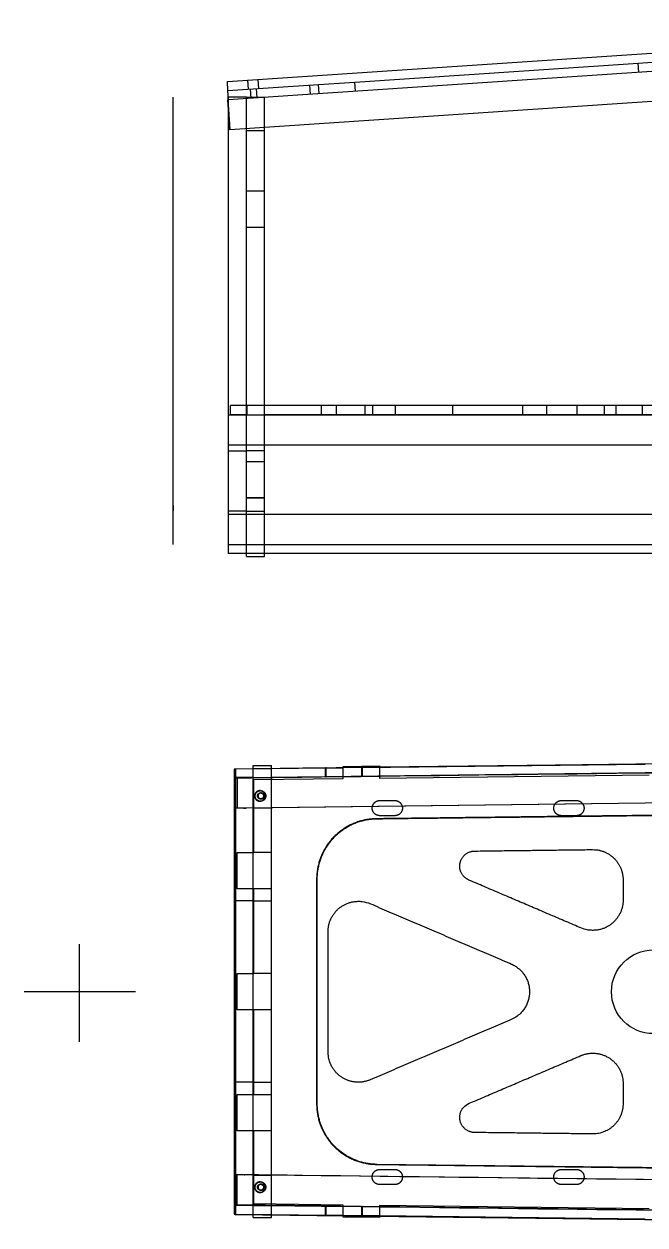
# Model space of a CAD drawing. Header units: millimetres. Extents: x -1145 to 1283, y -288 to 253.
# Drawn here: x -1145 to -866, y -286 to 253 of the extents above; entities that cross this region are included whole.
import ezdxf

# ---------------------------------------------------------------- set-up
doc = ezdxf.new("R2010")
doc.units = ezdxf.units.MM
doc.header["$MEASUREMENT"] = 0
doc.layers.add('Dibujo2D$oculto$líneas', color=7, linetype='Continuous', true_color=0xffffff)
doc.layers.add('Dibujo2D$visible$líneas', color=18, linetype='Continuous', true_color=0x000000)

msp = doc.modelspace()

# ---------------------------------------------------------------- linework, layer by layer
at = {"layer": 'Dibujo2D$oculto$líneas'}
for p, q in [((-1043.84, 223.62), (-1044.12, 227.69)), ((-1039.1, 223.94), (-1039.37, 228.01)), ((-750.44, 225.61), (-1052.12, 205.36)), ((-1042.55, 219.62), (-1042.83, 223.69)), ((-1039.84, 219.8), (-1040.11, 223.87)), ((-1015.98, 221.41), (-1016.25, 225.47)), ((-1051.97, 205.37), (-1052.88, 218.93)), ((-1052.12, 205.36), (-1052.88, 216.61)), ((-1044.72, 220.02), (-1052.8, 220.02)), ((-1044.72, 205.07), (-1044.72, 220.02)), ((-1044.72, 220.02), (-1036.57, 220.02)), ((-1036.57, 205.07), (-1036.57, 220.02)), ((-1044.72, 205.07), (-1036.57, 205.07)), ((-1044.72, 177.96), (-1044.72, 205.07)), ((-1036.57, 177.96), (-1036.57, 205.07)), ((-1044.72, 77.43), (-1044.72, 161.65)), ((-1036.57, 77.43), (-1036.57, 161.65)), ((-1051.89, 77.43), (-1051.89, 81.5)), ((-1044.41, 77.43), (-1044.41, 81.5)), ((-1011.11, 81.5), (-1011.11, 77.43)), ((-991.31, 77.43), (-991.31, 81.5)), ((-977.72, 77.43), (-977.72, 81.5)), ((-952, 77.43), (-952, 81.5)), ((-920.64, 77.43), (-920.64, 81.5)), ((-909.76, 77.43), (-909.76, 81.5)), ((-896.17, 77.43), (-896.17, 81.5)), ((-883.86, 77.43), (-883.86, 81.5)), ((-878.64, 77.43), (-878.64, 81.5)), ((-1052.88, 77.43), (-356.25, 77.43)), ((-1044.72, 77.43), (-1051.89, 77.43)), ((-1044.72, 63.83), (-1044.72, 77.43)), ((-1044.72, 77.43), (-1036.57, 77.43)), ((-1036.57, 63.83), (-1036.57, 77.43)), ((-1004.31, 77.43), (-1036.57, 77.43)), ((-866.86, 77.43), (-988, 77.43)), ((-1052.88, 63.84), (-356.25, 63.84)), ((-1052.88, 61.27), (-1044.72, 61.27)), ((-1044.72, 63.83), (-1036.57, 63.83)), ((-1044.72, 56.43), (-1044.72, 63.83)), ((-1036.57, 61.27), (-1044.72, 61.27)), ((-1036.57, 56.43), (-1036.57, 63.83)), ((-1044.72, 32.72), (-1044.72, 40.17)), ((-1044.72, 40.12), (-1036.57, 40.12)), ((-1036.57, 32.72), (-1036.57, 40.17)), ((-1044.72, 34.08), (-1052.88, 34.08)), ((-1052.88, 32.72), (-1044.72, 32.72)), ((-1044.72, 34.08), (-1036.57, 34.08)), ((-1044.72, 19.13), (-1044.72, 32.72)), ((-1044.72, 32.72), (-1036.57, 32.72)), ((-1036.57, 32.72), (-676.39, 32.72)), ((-1036.57, 19.13), (-1036.57, 32.72)), ((-1044.72, 15.05), (-1044.72, 19.13)), ((-1036.57, 15.05), (-1036.57, 19.13)), ((-865.73, -79.46), (-992.96, -81.02)), ((-992.69, -81.01), (-865.73, -79.46)), ((-865.46, -79.46), (-984.93, -80.92)), ((-1049.92, -81.71), (-1050.19, -81.71)), ((-992.96, -81.02), (-1049.92, -81.71)), ((-1009.23, -81.21), (-1049.92, -81.71)), ((-1049.92, -81.71), (-1049.92, -281.61)), ((-1049.8, -81.71), (-1049.8, -85.54)), ((-1049.64, -81.71), (-1049.8, -81.71)), ((-1049.8, -277.68), (-1049.8, -85.54)), ((-1041.64, -85.54), (-1049.8, -85.54)), ((-1008.96, -81.21), (-1049.64, -81.71)), ((-1049.64, -81.71), (-1049.64, -281.61)), ((-1048.89, -85.69), (-1048.89, -99.28)), ((-673.31, -81.13), (-1045.67, -85.69)), ((-1044.76, -85.69), (-1045.67, -85.69)), ((-673.31, -81.14), (-1044.76, -85.69)), ((-1033.49, -81.51), (-1041.64, -81.61)), ((-1041.64, -81.61), (-1033.49, -81.51)), ((-1041.64, -81.61), (-1033.49, -81.51)), ((-1041.64, -81.61), (-1041.64, -81.61)), ((-1041.64, -81.61), (-1041.64, -81.61)), ((-1041.64, -85.54), (-1041.64, -81.61)), ((-1041.64, -99.13), (-1041.64, -85.54)), ((-1041.64, -85.54), (-1033.49, -85.54)), ((-1041.33, -86.45), (-1001.24, -85.96)), ((-1033.49, -81.51), (-1009.23, -81.22)), ((-1033.49, -81.51), (-1009.23, -81.22)), ((-1033.49, -81.51), (-1033.49, -81.51)), ((-1033.49, -85.54), (-1033.49, -81.51)), ((-1033.49, -99.13), (-1033.49, -85.54)), ((-1009.23, -81.21), (-1001.24, -81.12)), ((-1009.23, -85.29), (-1009.23, -81.21)), ((-1008.96, -81.21), (-1009.23, -81.21)), ((-992.96, -85.09), (-1009.23, -85.29)), ((-1008.96, -85.29), (-1009.23, -85.29)), ((-1008.96, -81.21), (-1001.24, -81.12)), ((-1008.96, -85.29), (-1008.96, -81.21)), ((-992.69, -85.09), (-1008.96, -85.29)), ((-992.96, -81.02), (-1001.24, -81.12)), ((-1001.24, -81.12), (-1001.24, -81.11)), ((-1001.24, -85.96), (-1001.24, -81.12)), ((-992.96, -81.02), (-992.96, -85.09)), ((-992.69, -81.02), (-992.96, -81.02)), ((-992.69, -85.09), (-992.96, -85.09)), ((-992.69, -81.02), (-992.69, -85.09)), ((-984.93, -80.91), (-984.93, -80.92)), ((-984.93, -80.92), (-984.93, -85.76)), ((-984.93, -85.76), (-863.78, -84.28)), ((-1041.33, -119.23), (-1041.33, -86.45)), ((-1038.39, -91.42), (-1038.56, -91.42)), ((-673.31, -94.73), (-1045.67, -99.28)), ((-665.16, -94.64), (-1044.76, -99.28)), ((-1038.5, -96.17), (-1038.56, -96.17)), ((-1038.39, -96.17), (-1038.5, -96.17)), ((-1038.12, -92.44), (-1038.33, -92.44)), ((-1038.12, -95.16), (-1038.33, -95.16)), ((-1045.67, -99.28), (-1044.76, -99.28)), ((-1041.64, -99.13), (-1033.49, -99.13)), ((-1041.64, -264.09), (-1041.64, -99.13)), ((-1033.49, -264.09), (-1033.49, -99.13)), ((-1048.81, -135.54), (-1048.81, -119.23)), ((-1048.81, -119.23), (-1041.33, -119.23)), ((-1041.64, -119.09), (-1033.49, -119.09)), ((-1041.33, -135.54), (-1048.81, -135.54)), ((-1041.64, -135.4), (-1033.49, -135.4)), ((-1041.33, -173.59), (-1041.33, -135.54)), ((-1041.64, -140.84), (-1049.8, -140.84)), ((-1041.64, -140.84), (-1033.49, -140.84)), ((-1048.81, -189.9), (-1048.81, -173.59)), ((-1048.81, -173.59), (-1041.33, -173.59)), ((-1041.64, -173.46), (-1033.49, -173.46)), ((-1041.33, -189.9), (-1048.81, -189.9)), ((-1041.64, -189.77), (-1033.49, -189.77)), ((-1041.33, -227.96), (-1041.33, -189.9)), ((-1041.64, -222.39), (-1049.8, -222.39)), ((-1041.64, -222.39), (-1033.49, -222.39)), ((-1048.81, -244.27), (-1048.81, -227.96)), ((-1048.81, -227.96), (-1041.33, -227.96)), ((-1041.64, -227.82), (-1033.49, -227.82)), ((-1041.33, -244.27), (-1048.81, -244.27)), ((-1041.64, -244.13), (-1033.49, -244.13)), ((-1041.33, -277.05), (-1041.33, -244.27)), ((-1049.95, -277.53), (-1049.95, -263.94)), ((-1049.04, -263.94), (-1049.04, -277.53)), ((-1044.91, -263.94), (-1045.82, -263.94)), ((-1045.72, -263.94), (-1045.45, -263.94)), ((-665.16, -268.59), (-1044.91, -263.94)), ((-1041.64, -277.68), (-1041.64, -264.09)), ((-1041.64, -264.09), (-1033.49, -264.09)), ((-1033.49, -277.68), (-1033.49, -264.09)), ((-708.64, -262.67), (-986.11, -259.28)), ((-1038.39, -267.15), (-1038.56, -267.15)), ((-1038.12, -268.17), (-1038.33, -268.17)), ((-1038.5, -271.9), (-1038.56, -271.9)), ((-1038.39, -271.9), (-1038.5, -271.9)), ((-1038.12, -270.88), (-1038.33, -270.88)), ((-1041.64, -277.68), (-1049.8, -277.68)), ((-1049.8, -277.71), (-1049.8, -277.68)), ((-1049.8, -281.61), (-1049.8, -277.71)), ((-1045.82, -277.53), (-1044.91, -277.53)), ((-1045.72, -277.53), (-1045.45, -277.54)), ((-664.43, -282.19), (-1044.91, -277.53)), ((-1041.64, -277.68), (-1033.49, -277.68)), ((-1041.64, -277.76), (-1041.64, -277.68)), ((-1041.64, -281.89), (-1041.64, -277.76)), ((-1001.24, -277.54), (-1041.33, -277.05)), ((-1033.49, -277.86), (-1033.49, -277.68)), ((-1033.49, -281.98), (-1033.49, -277.86)), ((-1009.23, -282.11), (-1009.23, -278.03)), ((-1009.23, -278.03), (-992.96, -278.23)), ((-1008.96, -278.03), (-1009.23, -278.03)), ((-1008.96, -278.03), (-992.69, -278.23)), ((-1008.96, -282.11), (-1008.96, -278.03)), ((-1001.24, -278.25), (-1001.24, -277.54)), ((-1001.24, -282.19), (-1001.24, -278.25)), ((-992.96, -278.23), (-992.96, -282.31)), ((-992.69, -278.23), (-992.96, -278.23)), ((-992.69, -278.23), (-992.69, -282.31)), ((-863.78, -279.22), (-984.93, -277.74)), ((-984.93, -277.74), (-984.93, -278.45)), ((-984.93, -278.45), (-984.93, -282.39)), ((-1049.92, -281.61), (-1050.19, -281.61)), ((-1049.92, -281.61), (-1009.23, -282.11)), ((-1049.64, -281.61), (-1049.8, -281.61)), ((-1049.64, -281.61), (-1008.96, -282.11)), ((-1041.64, -281.71), (-1033.49, -281.81)), ((-1033.49, -281.81), (-1009.23, -282.11)), ((-1001.24, -282.21), (-1009.23, -282.11)), ((-1009.23, -282.11), (-992.96, -282.31)), ((-1008.96, -282.11), (-1009.23, -282.11)), ((-1008.96, -282.11), (-992.96, -282.31)), ((-1001.24, -282.2), (-1001.24, -282.19)), ((-984.93, -282.39), (-1001.24, -282.19)), ((-1001.24, -282.38), (-1001.24, -282.21)), ((-992.96, -282.31), (-865.73, -283.86)), ((-992.69, -282.31), (-992.96, -282.31)), ((-992.69, -282.31), (-865.46, -283.86)), ((-984.93, -282.39), (-984.93, -282.58)), ((-865.73, -283.86), (-984.93, -282.4))]:
    msp.add_line(p, q, dxfattribs=at)
msp.add_circle((-861.97, -181.75), 18.81, dxfattribs=at)
for centre, start, end in [((-1038.39, -93.79), 92.5609, 93.3064), ((-1038.39, -93.81), 266.6936, 267.4391), ((-1038.39, -269.51), 92.5609, 93.3064), ((-1038.39, -269.54), 266.6936, 267.4391)]:
    msp.add_arc(centre, 2.37, start, end, dxfattribs=at)
for points, knots in [([(-665, -81.13), (-665.06, -81.13), (-689.11, -81.43), (-807.36, -82.87), (-934.19, -84.42), (-1037.08, -85.68), (-1045.81, -85.79), (-1045.97, -85.79), (-1046.17, -85.79), (-1046.71, -85.79), (-1047.92, -85.79), (-1049.05, -85.79), (-1049.8, -85.79)], [0, 0, 0, 0, 0.187761, 72.147884, 354.771287, 380.693859, 380.844139, 380.975628, 381.182256, 381.445239, 382.572307, 384.826443, 384.826443, 384.826443, 384.826443]), ([(-1045.88, -85.69), (-1045.94, -85.69), (-1045.99, -85.69), (-1046.29, -85.69), (-1046.54, -85.69), (-1047.8, -85.69), (-1048.8, -85.69), (-1049.8, -85.69)], [280.884078, 280.884078, 280.884078, 280.884078, 281.001185, 281.001185, 281.555362, 281.555362, 283.772067, 283.772067, 283.772067, 283.772067]), ([(-1045.88, -99.28), (-1045.94, -99.28), (-1045.99, -99.28), (-1046.29, -99.28), (-1046.54, -99.28), (-1047.8, -99.28), (-1048.8, -99.28), (-1049.8, -99.28)], [280.884078, 280.884078, 280.884078, 280.884078, 281.001185, 281.001185, 281.555362, 281.555362, 283.772067, 283.772067, 283.772067, 283.772067]), ([(-665.16, -268.6), (-665.22, -268.6), (-689.27, -268.3), (-807.51, -266.86), (-934.34, -265.3), (-1037.23, -264.05), (-1045.97, -263.94), (-1046.13, -263.94), (-1046.33, -263.94), (-1046.86, -263.94), (-1048.08, -263.94), (-1049.2, -263.94), (-1049.95, -263.94)], [0, 0, 0, 0, 0.187771, 72.147894, 354.771297, 380.693869, 380.844149, 380.975638, 381.182266, 381.445249, 382.572317, 384.826453, 384.826453, 384.826453, 384.826453]), ([(-665.16, -282.19), (-665.22, -282.19), (-689.27, -281.9), (-807.51, -280.45), (-934.34, -278.9), (-1037.23, -277.64), (-1045.97, -277.53), (-1046.13, -277.53), (-1046.33, -277.53), (-1046.86, -277.53), (-1048.08, -277.53), (-1049.2, -277.53), (-1049.95, -277.53)], [0, 0, 0, 0, 0.187771, 72.147894, 354.771297, 380.693869, 380.844149, 380.975638, 381.182266, 381.445249, 382.572317, 384.826453, 384.826453, 384.826453, 384.826453]), ([(-665, -282.37), (-665.06, -282.37), (-689.11, -282.07), (-807.36, -280.62), (-934.19, -279.07), (-1037.08, -277.81), (-1045.81, -277.71), (-1045.97, -277.71), (-1046.17, -277.71), (-1046.71, -277.71), (-1047.92, -277.71), (-1049.05, -277.71), (-1049.8, -277.71)], [0, 0, 0, 0, 0.187771, 72.147894, 354.771297, 380.693869, 380.844149, 380.975638, 381.182266, 381.445249, 382.572317, 384.826453, 384.826453, 384.826453, 384.826453])]:
    msp.add_open_spline(points, degree=3, knots=knots, dxfattribs=at)
for points in [[(-1045.67, -85.69), (-1045.74, -85.69), (-1045.81, -85.69), (-1045.88, -85.69)], [(-1045.88, -99.28), (-1045.81, -99.28), (-1045.74, -99.28), (-1045.67, -99.28)]]:
    msp.add_open_spline(points, degree=3, dxfattribs=at)
for points, weights, degree, knots in [([(-1038.39, -91.42), (-1036.01, -91.42), (-1036.02, -93.8), (-1036.01, -96.17), (-1038.39, -96.17)], [1, 0.707107675066, 1, 0.707107675066, 1], 2, [0, 0, 0, 3.732001, 3.732001, 7.464002, 7.464002, 7.464002]), ([(-1038.12, -95.16), (-1036.76, -95.15), (-1036.76, -93.8), (-1036.76, -92.44), (-1038.12, -92.44)], [1, 0.707107675066, 1, 0.707107675066, 1], 2, [0, 0, 0, 2.132572, 2.132572, 4.265144, 4.265144, 4.265144]), ([(-988.24, -99.27), (-988.24, -102.66), (-984.84, -102.66), (-981.44, -102.66), (-978.04, -102.66), (-974.64, -102.66), (-974.64, -99.27), (-974.64, -95.87), (-978.04, -95.87), (-981.44, -95.87), (-984.84, -95.87), (-988.24, -95.87), (-988.24, -99.27)], [1, 0.707106781187, 1, 1, 1, 0.707106781187, 1, 0.707106781187, 1, 1, 1, 0.707106781187, 1], 2, [0, 0, 0, 5.337423, 5.337423, 10.337423, 10.337423, 15.674846, 15.674846, 21.012268, 21.012268, 26.012268, 26.012268, 31.349691, 31.349691, 31.349691]), ([(-906.69, -99.27), (-906.69, -102.66), (-903.29, -102.66), (-899.89, -102.66), (-896.49, -102.66), (-893.09, -102.66), (-893.09, -99.27), (-893.09, -95.87), (-896.49, -95.87), (-899.89, -95.87), (-903.29, -95.87), (-906.69, -95.87), (-906.69, -99.27)], [1, 0.707106781187, 1, 1, 1, 0.707106781187, 1, 0.707106781187, 1, 1, 1, 0.707106781187, 1], 2, [0, 0, 0, 5.337423, 5.337423, 10.337423, 10.337423, 15.674846, 15.674846, 21.012268, 21.012268, 26.012268, 26.012268, 31.349691, 31.349691, 31.349691]), ([(-986.38, -259.28), (-1002.11, -259.09), (-1013.17, -247.87), (-1013.17, -232.1), (-1013.17, -198.47), (-1013.17, -164.85), (-1013.17, -131.22), (-1013.17, -115.45), (-1002.11, -104.23), (-986.38, -104.04), (-893.8, -102.91), (-801.22, -101.78), (-708.64, -100.64), (-703.2, -100.58), (-698.16, -102.62), (-694.29, -106.45), (-690.42, -110.28), (-688.33, -115.31), (-688.33, -120.75), (-688.33, -161.36), (-688.33, -201.96), (-688.33, -242.57), (-688.33, -248.01), (-690.42, -253.04), (-694.29, -256.88), (-698.16, -260.7), (-703.2, -262.74), (-708.64, -262.68), (-801.22, -261.55), (-893.8, -260.41), (-986.38, -259.28)], [1, 0.807606672494, 0.807606672494, 1, 1, 1, 1, 0.807606672494, 0.807606672494, 1, 1, 1, 1, 0.948310944253, 0.948310944253, 1, 0.94862792176, 0.94862792176, 1, 1, 1, 1, 0.948627933292, 0.948627933292, 1, 0.948310955882, 0.948310955882, 1, 1, 1, 1], 3, [-682.676408, -682.676408, -682.676408, -682.676408, -651.504655, -651.504655, -651.504655, -577.286365, -577.286365, -577.286365, -546.114612, -546.114612, -546.114612, -341.293395, -341.293395, -341.293395, -325.404359, -325.404359, -325.404359, -309.492503, -309.492503, -309.492503, -219.868127, -219.868127, -219.868127, -203.956273, -203.956273, -203.956273, -188.067239, -188.067239, -188.067239, 16.753981, 16.753981, 16.753981, 16.753981]), ([(-986.11, -259.28), (-1001.84, -259.09), (-1012.9, -247.87), (-1012.9, -232.1), (-1012.9, -198.47), (-1012.9, -164.85), (-1012.9, -131.22), (-1012.9, -115.45), (-1001.84, -104.23), (-986.11, -104.04), (-893.54, -102.91), (-800.97, -101.78), (-708.4, -100.64)], [1, 0.807606672494, 0.807606672494, 1, 1, 1, 1, 0.807606672494, 0.807606672494, 1, 1, 1, 1], 3, [-682.676408, -682.676408, -682.676408, -682.676408, -651.504655, -651.504655, -651.504655, -577.286365, -577.286365, -577.286365, -546.114612, -546.114612, -546.114612, -341.316325, -341.316325, -341.316325, -341.316325]), ([(-944.79, -131.58), (-919.64, -142.33), (-894.49, -153.07), (-887.77, -155.95), (-881.66, -151.92), (-875.56, -147.89), (-875.56, -140.57), (-875.56, -136.03), (-875.56, -131.48), (-875.56, -125.8), (-879.6, -121.81), (-883.64, -117.82), (-889.32, -117.89), (-915.76, -118.21), (-942.2, -118.54), (-947.72, -118.6), (-948.79, -124.01), (-949.86, -129.42), (-944.79, -131.58)], [1, 1, 1, 0.880613346479, 1, 0.880613346479, 1, 1, 1, 0.922704526966, 1, 0.922704526966, 1, 1, 1, 0.776693631428, 1, 0.776693631428, 1], 2, [911.460549, 911.460549, 911.460549, 951.704636, 951.704636, 965.12342, 965.12342, 978.542204, 978.542204, 985.232176, 985.232176, 995.990179, 995.990179, 1006.748182, 1006.748182, 1045.399365, 1045.399365, 1054.660663, 1054.660663, 1063.92196, 1063.92196, 1063.92196]), ([(-989.1, -221.28), (-957.46, -207.77), (-925.82, -194.25), (-917.57, -190.72), (-917.57, -181.75), (-917.57, -172.77), (-925.82, -169.25), (-957.46, -155.73), (-989.1, -142.21), (-995.83, -139.34), (-1001.93, -143.37), (-1008.03, -147.4), (-1008.03, -154.71), (-1008.03, -181.75), (-1008.03, -208.79), (-1008.03, -216.1), (-1001.93, -220.13), (-995.83, -224.16), (-989.1, -221.28)], [1, 1, 1, 0.834531829063, 1, 0.834531829063, 1, 1, 1, 0.880613346479, 1, 0.880613346479, 1, 1, 1, 0.880613346479, 1, 0.880613346479, 1], 2, [672.954602, 672.954602, 672.954602, 723.587023, 723.587023, 739.448837, 739.448837, 755.310652, 755.310652, 805.943073, 805.943073, 819.361857, 819.361857, 832.78064, 832.78064, 872.566255, 872.566255, 885.985039, 885.985039, 899.403823, 899.403823, 899.403823]), ([(-894.49, -210.42), (-919.64, -221.17), (-944.79, -231.91), (-949.86, -234.08), (-948.79, -239.48), (-947.72, -244.89), (-942.2, -244.96), (-915.76, -245.28), (-889.32, -245.61), (-883.64, -245.67), (-879.6, -241.68), (-875.56, -237.69), (-875.56, -232.01), (-875.56, -227.47), (-875.56, -222.92), (-875.56, -215.61), (-881.66, -211.58), (-887.77, -207.55), (-894.49, -210.42)], [1, 1, 1, 0.776693631428, 1, 0.776693631428, 1, 1, 1, 0.922704526966, 1, 0.922704526966, 1, 1, 1, 0.880613346479, 1, 0.880613346479, 1], 2, [1265.249426, 1265.249426, 1265.249426, 1305.493513, 1305.493513, 1314.754811, 1314.754811, 1324.016108, 1324.016108, 1362.668464, 1362.668464, 1373.426467, 1373.426467, 1384.184471, 1384.184471, 1390.874443, 1390.874443, 1404.293227, 1404.293227, 1417.71201, 1417.71201, 1417.71201]), ([(-988.24, -264.94), (-988.24, -268.34), (-984.84, -268.34), (-981.44, -268.34), (-978.04, -268.34), (-974.64, -268.34), (-974.64, -264.94), (-974.64, -261.54), (-978.04, -261.54), (-981.44, -261.54), (-984.84, -261.54), (-988.24, -261.54), (-988.24, -264.94)], [1, 0.707106781187, 1, 1, 1, 0.707106781187, 1, 0.707106781186, 1, 1, 1, 0.707106781187, 1], 2, [0, 0, 0, 5.337423, 5.337423, 10.337423, 10.337423, 15.674846, 15.674846, 21.012268, 21.012268, 26.012268, 26.012268, 31.349691, 31.349691, 31.349691]), ([(-906.69, -264.94), (-906.69, -268.34), (-903.29, -268.34), (-899.89, -268.34), (-896.49, -268.34), (-893.09, -268.34), (-893.09, -264.94), (-893.09, -261.54), (-896.49, -261.54), (-899.89, -261.54), (-903.29, -261.54), (-906.69, -261.54), (-906.69, -264.94)], [1, 0.707106781187, 1, 1, 1, 0.707106781187, 1, 0.707106781187, 1, 1, 1, 0.707106781187, 1], 2, [0, 0, 0, 5.337423, 5.337423, 10.337423, 10.337423, 15.674846, 15.674846, 21.012268, 21.012268, 26.012268, 26.012268, 31.349691, 31.349691, 31.349691]), ([(-1038.39, -267.15), (-1036.01, -267.15), (-1036.02, -269.53), (-1036.01, -271.9), (-1038.39, -271.9)], [1, 0.707107675066, 1, 0.707107675066, 1], 2, [0, 0, 0, 3.732001, 3.732001, 7.464002, 7.464002, 7.464002]), ([(-1038.12, -270.88), (-1036.76, -270.88), (-1036.76, -269.53), (-1036.76, -268.17), (-1038.12, -268.17)], [1, 0.707107675066, 1, 0.707107675066, 1], 2, [0, 0, 0, 2.132572, 2.132572, 4.265144, 4.265144, 4.265144])]:
    msp.add_rational_spline(points, weights, degree=degree, knots=knots, dxfattribs=at)
for points, weights in [([(-1038.18, -92.44), (-1038.22, -92.44), (-1038.25, -92.44)], [0.982266230892, 0.971645293832, 0.961900759653]), ([(-1038.25, -95.15), (-1038.22, -95.15), (-1038.18, -95.15)], [0.961900759653, 0.971645293832, 0.982266230892]), ([(-1038.18, -268.17), (-1038.22, -268.17), (-1038.25, -268.17)], [0.982266230892, 0.971645293832, 0.961900759652]), ([(-1038.25, -270.88), (-1038.22, -270.88), (-1038.18, -270.88)], [0.961900759654, 0.971645293833, 0.982266230892])]:
    msp.add_rational_spline(points, weights, degree=2, dxfattribs=at)
at = {"layer": 'Dibujo2D$visible$líneas'}
for p, q in [((-1053.27, 227.08), (-668.63, 252.9)), ((-1052.88, 218.93), (-668.21, 244.75)), ((-996.04, 226.83), (-868.81, 235.37)), ((-868.81, 235.37), (-852.54, 236.47)), ((-868.54, 231.31), (-868.81, 235.37)), ((-1053, 223.01), (-1053.27, 227.08)), ((-1012.31, 225.74), (-996.04, 226.83)), ((-995.77, 222.76), (-996.04, 226.83)), ((-1053, 223.01), (-1012.31, 225.74)), ((-1052.72, 218.94), (-1053, 223.01)), ((-1012.04, 221.67), (-1012.31, 225.74)), ((-1077.58, 19.13), (-1077.58, 220.02)), ((-1052.88, 218.93), (-1053.03, 218.92)), ((-1052.88, 216.61), (-1053.03, 218.92)), ((-1052.88, 218.93), (-1052.88, 220.02)), ((-1052.8, 220.02), (-1052.88, 220.02)), ((-1052.88, 218.93), (-1052.88, 19.13)), ((-1044.72, 177.96), (-1036.57, 177.96)), ((-1044.72, 161.65), (-1044.72, 177.96)), ((-1036.57, 161.65), (-1036.57, 177.96)), ((-1044.72, 161.65), (-1036.57, 161.65)), ((-676.39, 81.5), (-1051.89, 81.5)), ((-1004.31, 77.43), (-1004.31, 81.5)), ((-988, 77.43), (-988, 81.5)), ((-866.86, 77.43), (-866.86, 81.5)), ((-988, 77.43), (-1004.31, 77.43)), ((-850.55, 77.43), (-866.86, 77.43)), ((-1044.72, 56.43), (-1036.57, 56.43)), ((-1044.72, 40.17), (-1044.72, 56.43)), ((-1036.57, 40.17), (-1036.57, 56.43)), ((-1044.72, 40.17), (-1036.57, 40.17)), ((-1077.58, 36.59), (-1077.58, 34.23)), ((-1052.88, 19.13), (976.51, 19.13)), ((-1052.88, 19.13), (-1052.88, 15.05)), ((-668.21, 15.05), (-1052.88, 15.05)), ((-1044.72, 13.7), (-1044.72, 15.05)), ((-1044.72, 13.7), (-1036.57, 13.7)), ((-1036.57, 13.7), (-1036.57, 15.05)), ((-1041.64, -80.1), (-1033.49, -80.1)), ((-1041.64, -81.61), (-1041.64, -80.1)), ((-1033.49, -81.51), (-1033.49, -80.1)), ((-1001.24, -80.52), (-984.93, -80.32)), ((-1001.24, -81.11), (-1001.24, -80.52)), ((-984.93, -80.32), (-984.93, -80.91)), ((-1050.19, -81.71), (-1050.19, -281.61)), ((-1119.61, -204.26), (-1119.61, -160.43)), ((-1144.57, -181.68), (-1094.46, -181.68)), ((-1050.19, -281.61), (-665.55, -286.32)), ((-1049.8, -281.79), (-1049.8, -281.61)), ((-1049.8, -281.79), (-665.13, -286.49)), ((-1041.64, -283.12), (-1041.64, -281.89)), ((-1041.64, -283.12), (-1033.49, -283.12)), ((-1033.49, -283.12), (-1033.49, -281.98)), ((-1001.24, -282.97), (-1001.24, -282.38)), ((-984.93, -283.17), (-1001.24, -282.97)), ((-984.93, -282.58), (-984.93, -283.17))]:
    msp.add_line(p, q, dxfattribs=at)
msp.add_open_spline([(-1077.58, 19.13), (-1077.58, 19.13), (-1077.58, 19.13), (-1077.58, 19.13), (-1077.58, 19.13)], degree=2, knots=[6, 6, 6, 12, 12, 38.617524, 38.617524, 38.617524], dxfattribs=at)
msp.add_open_spline([(-665.55, -77.01), (-793.76, -78.57), (-921.98, -80.14), (-1050.19, -81.71)], degree=3, dxfattribs=at)
for points, weights, knots in [([(-1038.66, -96.17), (-1041.04, -96.17), (-1041.04, -93.8), (-1041.04, -91.42), (-1038.66, -91.42), (-1036.29, -91.42), (-1036.29, -93.8), (-1036.29, -96.17), (-1038.66, -96.17)], [1, 0.707107675066, 1, 0.707107675066, 1, 0.707107675066, 1, 0.707107675066, 1], [0, 0, 0, 3.732001, 3.732001, 7.464002, 7.464002, 11.196003, 11.196003, 14.928004, 14.928004, 14.928004]), ([(-1038.53, -96.17), (-1040.77, -96.04), (-1040.76, -93.8), (-1040.77, -91.55), (-1038.53, -91.42)], [1, 0.727234675325, 1, 0.727234675965, 1], [0, 0, 0, 3.595344, 3.595344, 7.190689, 7.190689, 7.190689]), ([(-1038.39, -95.16), (-1037.03, -95.15), (-1037.03, -93.8), (-1037.03, -92.44), (-1038.39, -92.44), (-1039.75, -92.44), (-1039.75, -93.8), (-1039.75, -95.15), (-1038.39, -95.16)], [1, 0.707107675066, 1, 0.707107675066, 1, 0.707107675066, 1, 0.707107675066, 1], [0, 0, 0, 2.132572, 2.132572, 4.265144, 4.265144, 6.397716, 6.397716, 8.530288, 8.530288, 8.530288]), ([(-1038.25, -92.44), (-1039.47, -92.57), (-1039.47, -93.8), (-1039.47, -95.02), (-1038.25, -95.15)], [1, 0.741968197619, 1, 0.741968197619, 1], [0, 0, 0, 1.99576, 1.99576, 3.99152, 3.99152, 3.99152]), ([(-1038.66, -271.9), (-1041.04, -271.9), (-1041.04, -269.53), (-1041.04, -267.15), (-1038.66, -267.15), (-1036.29, -267.15), (-1036.29, -269.53), (-1036.29, -271.9), (-1038.66, -271.9)], [1, 0.707107675066, 1, 0.707107675066, 1, 0.707107675066, 1, 0.707107675066, 1], [0, 0, 0, 3.732001, 3.732001, 7.464002, 7.464002, 11.196003, 11.196003, 14.928004, 14.928004, 14.928004]), ([(-1038.53, -271.9), (-1040.77, -271.77), (-1040.76, -269.53), (-1040.77, -267.28), (-1038.53, -267.15)], [1, 0.727234675325, 1, 0.727234675965, 1], [0, 0, 0, 3.595344, 3.595344, 7.190689, 7.190689, 7.190689]), ([(-1038.39, -270.88), (-1037.03, -270.88), (-1037.03, -269.53), (-1037.03, -268.17), (-1038.39, -268.17), (-1039.75, -268.17), (-1039.75, -269.53), (-1039.75, -270.88), (-1038.39, -270.88)], [1, 0.707107675066, 1, 0.707107675066, 1, 0.707107675066, 1, 0.707107675066, 1], [0, 0, 0, 2.132572, 2.132572, 4.265144, 4.265144, 6.397716, 6.397716, 8.530288, 8.530288, 8.530288]), ([(-1038.25, -268.17), (-1039.47, -268.3), (-1039.47, -269.53), (-1039.47, -270.75), (-1038.25, -270.88)], [1, 0.741968197619, 1, 0.741968197618, 1], [0, 0, 0, 1.99576, 1.99576, 3.99152, 3.99152, 3.99152])]:
    msp.add_rational_spline(points, weights, degree=2, knots=knots, dxfattribs=at)

doc.saveas('drawing.dxf')
